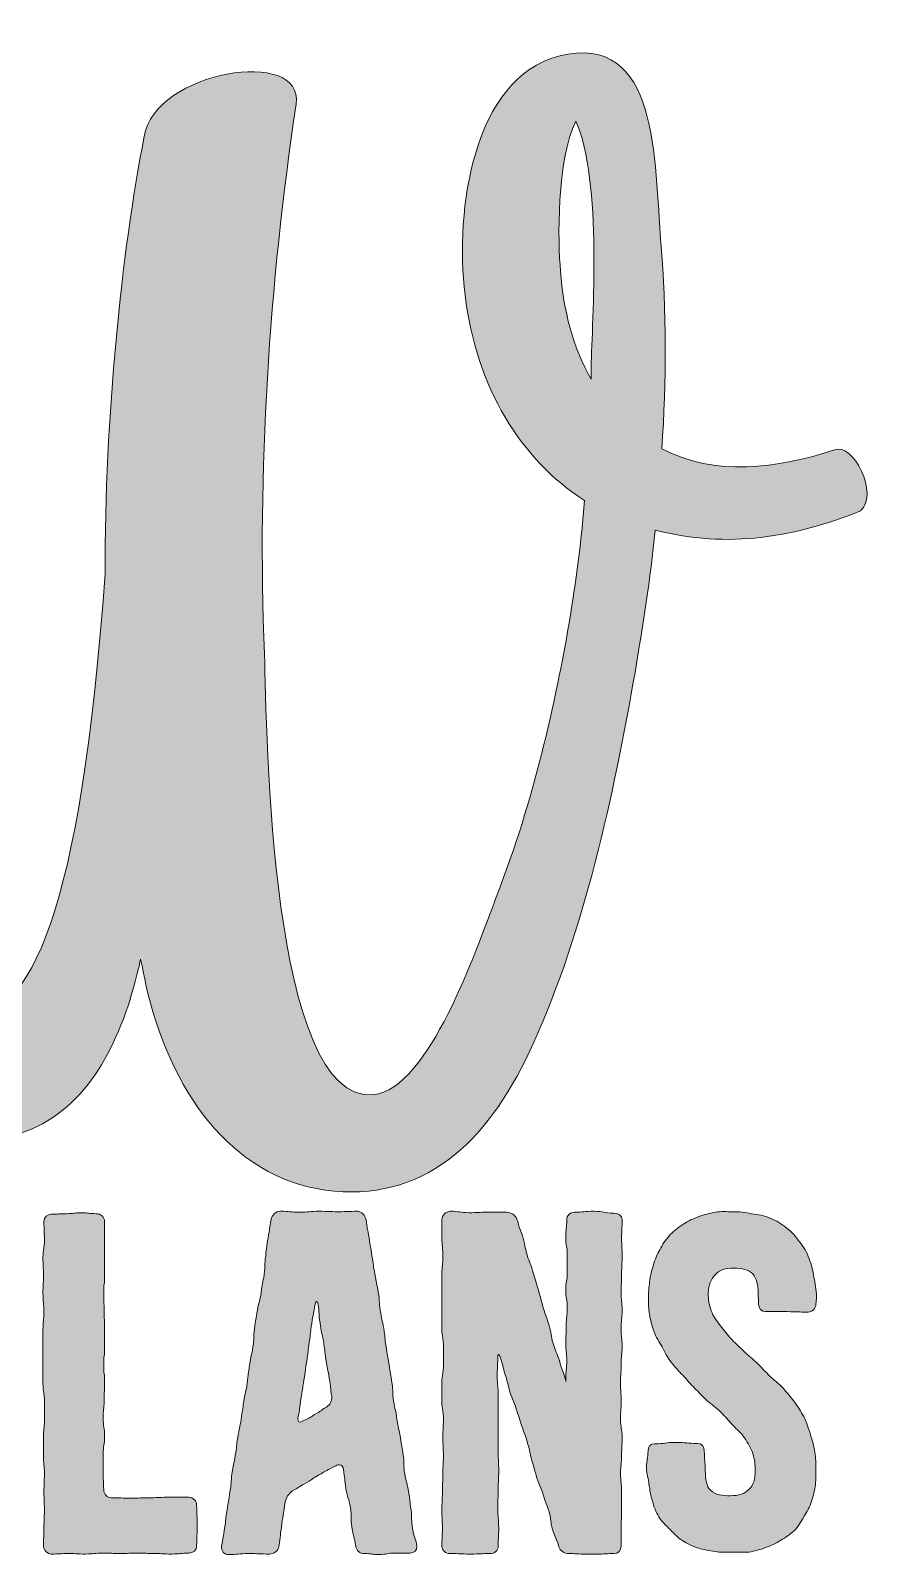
# Model space of a CAD drawing. Header units: inches. Extents: x 217 to 864, y -1016 to -62.
# Drawn here: x 698.9 to 864.4, y -659.1 to -362 of the extents above; entities that cross this region are included whole.
import ezdxf

# ---------------------------------------------------------------- set-up
doc = ezdxf.new("R2010")
doc.units = ezdxf.units.IN
doc.header["$MEASUREMENT"] = 0
doc.layers.add('Layer 1', color=7, linetype='Continuous')

# ---------------------------------------------------------------- blocks, each defined once
blk = doc.blocks.new('block 2')
at = {"layer": 'Layer 1', "true_color": 0x040404}
h = blk.add_hatch(color=18, dxfattribs=at)
h.dxf.hatch_style = 2
edge = h.paths.add_edge_path()
edge.add_spline(control_points=[(686.41, -553.07), (686.41, -552.88), (686.41, -552.88), (686.22, -552.69), (683.62, -548.04), (681.75, -542.27), (680.45, -536.86), (673.37, -509.86), (672.25, -478.95), (672.63, -450.45), (672.63, -435.93), (673.56, -421.03), (675.23, -406.32), (675.98, -399.24), (677.66, -381.73), (678.59, -374.47), (680.26, -363.67), (652.33, -366.46), (650.09, -376.89), (648.04, -384.71), (645.44, -407.99), (644.51, -418.05), (642.75, -436.3), (642.5, -454.55), (643.09, -472.8), (636.43, -478.34), (627.78, -482.43), (618.81, -485.28), (618.99, -483.6), (619.18, -481.93), (619.18, -480.44), (623.28, -434.44), (614.71, -403.15), (590.31, -381.73), (575.04, -368.32), (551.2, -367.02), (533.51, -387.13), (515.26, -407.99), (506.14, -439.09), (513.03, -464.79), (512.28, -466.84), (511.72, -469.45), (511.72, -472.43), (511.17, -496.08), (514.52, -588.64), (568.52, -585.1), (595.71, -583.42), (610.99, -539.47), (617.13, -498.31), (627.7, -494.18), (636.51, -489.34), (643.52, -483.55), (644.79, -512.38), (647.11, -550.99), (666.11, -569.64), (675.05, -578.58), (688.27, -580.82), (699.07, -576.16), (710.8, -571.13), (716.76, -558.28), (719.93, -544.87), (720.12, -544.31), (720.12, -543.76), (720.3, -543.01), (720.86, -545.25), (721.23, -547.48), (721.79, -549.71), (726.82, -570.2), (739.3, -586.59), (758.11, -588.26), (776.73, -589.94), (788.84, -577.65), (797.03, -559.21), (806.9, -537.42), (812.49, -511.54), (816.77, -487.14), (818.26, -478.2), (819.75, -468.89), (820.68, -459.39), (835.02, -463.12), (848.06, -460.7), (860.72, -455.67), (864.45, -452.32), (859.23, -442.26), (855.69, -443.75), (844.33, -447.47), (832.42, -448.96), (821.99, -443.56), (822.92, -430.34), (822.92, -416.75), (821.8, -403.34), (820.5, -387.51), (821.61, -361.99), (801.87, -367.02), (785.3, -371.3), (781.57, -396.82), (783.62, -413.58), (785.86, -431.64), (794.42, -445.61), (806.9, -453.62), (806.34, -461.63), (805.22, -469.45), (803.92, -477.46), (800.75, -495.89), (796.29, -514.14), (789.58, -531.28), (785.86, -541.15), (776.54, -568.34), (765.74, -569.46), (745.63, -571.32), (744.89, -498.5), (744.51, -483.6), (743.02, -447.85), (745.44, -411.72), (750.66, -376.33), (752.33, -365.16), (723.1, -369.81), (721.05, -382.66), (716.58, -405.76), (713.41, -437.04), (713.41, -467.96), (708.76, -533.51), (698.7, -555.86), (686.41, -553.07)], knot_values=[0, 0, 0, 0, 1, 1, 1, 2, 2, 2, 3, 3, 3, 4, 4, 4, 5, 5, 5, 6, 6, 6, 7, 7, 7, 8, 8, 8, 9, 9, 9, 10, 10, 10, 11, 11, 11, 12, 12, 12, 13, 13, 13, 14, 14, 14, 15, 15, 15, 16, 16, 16, 17, 17, 17, 18, 18, 18, 19, 19, 19, 20, 20, 20, 21, 21, 21, 22, 22, 22, 23, 23, 23, 24, 24, 24, 25, 25, 25, 26, 26, 26, 27, 27, 27, 28, 28, 28, 29, 29, 29, 30, 30, 30, 31, 31, 31, 32, 32, 32, 33, 33, 33, 34, 34, 34, 35, 35, 35, 36, 36, 36, 37, 37, 37, 38, 38, 38, 39, 39, 39, 40, 40, 40, 41, 41, 41, 41], degree=3, periodic=1)
edge = h.paths.add_edge_path()
edge.add_spline(control_points=[(567.22, -564.06), (552.51, -564.99), (546.55, -530.16), (544.13, -502.04), (556.6, -507.63), (572.25, -508.56), (588.45, -506.14), (585.1, -533.14), (578.39, -563.31), (567.22, -564.06)], knot_values=[0, 0, 0, 0, 1, 1, 1, 2, 2, 2, 3, 3, 3, 3], degree=3, periodic=1)
edge = h.paths.add_edge_path()
edge.add_spline(control_points=[(591.24, -472.8), (591.24, -477.27), (590.87, -483.42), (590.13, -490.31), (569.83, -491.05), (551.58, -486.02), (543.38, -477.08), (543.01, -476.71), (542.82, -476.34), (542.45, -475.97), (542.45, -472.61), (542.45, -470.01), (542.45, -468.52), (542.26, -464.42), (539.66, -460.88), (535.75, -458.46), (533.7, -442.45), (538.17, -423.64), (540.59, -415.63), (549.53, -387.13), (567.41, -369.63), (581.93, -399.05), (592.55, -420.28), (591.99, -449.52), (591.24, -472.8)], knot_values=[0, 0, 0, 0, 1, 1, 1, 2, 2, 2, 3, 3, 3, 4, 4, 4, 5, 5, 5, 6, 6, 6, 7, 7, 7, 8, 8, 8, 8], degree=3, periodic=1)
edge = h.paths.add_edge_path()
edge.add_spline(control_points=[(802.24, -408.92), (801.69, -403.34), (801.5, -387.13), (805.22, -379.68), (810.44, -391.23), (808.39, -418.61), (808.2, -427.55), (808.2, -428.29), (808.2, -429.22), (808.2, -429.97), (804.67, -423.82), (802.8, -416.56), (802.24, -408.92)], knot_values=[0, 0, 0, 0, 1, 1, 1, 2, 2, 2, 3, 3, 3, 4, 4, 4, 4], degree=3, periodic=1)
h = blk.add_hatch(color=18, dxfattribs=at)
h.dxf.hatch_style = 2
edge = h.paths.add_edge_path()
edge.add_spline(control_points=[(719.73, -658.82), (721.36, -658.82), (721.36, -658.92), (723.07, -658.92), (724.7, -658.92), (724.7, -659.01), (726.42, -659.01), (728.13, -659.01), (728.13, -658.82), (729.76, -658.82), (730.62, -658.82), (731.28, -658.25), (731.28, -657.39), (731.28, -655.38), (731.38, -655.38), (731.38, -653.47), (731.38, -651.47), (731.28, -651.47), (731.28, -649.46), (731.28, -648.7), (730.62, -647.94), (729.76, -647.94), (727.94, -647.94), (727.94, -647.94), (726.03, -647.94), (724.12, -647.94), (724.12, -648.03), (722.22, -648.03), (720.31, -648.03), (720.31, -648.13), (718.49, -648.13), (716.58, -648.13), (716.58, -648.03), (714.67, -648.03), (713.91, -648.03), (713.15, -647.36), (713.15, -646.51), (713.15, -644.79), (713.05, -644.79), (713.05, -643.07), (713.05, -641.35), (713.05, -641.35), (713.05, -639.54), (713.05, -637.82), (713.34, -637.82), (713.34, -636.1), (713.34, -634.29), (713.05, -634.29), (713.05, -632.57), (713.05, -630.85), (713.24, -630.85), (713.24, -629.13), (713.24, -627.32), (713.34, -627.32), (713.34, -625.6), (713.34, -623.88), (713.15, -623.88), (713.15, -622.07), (713.15, -620.35), (713.34, -620.35), (713.34, -618.63), (713.34, -616.82), (713.34, -616.82), (713.34, -615.1), (713.34, -613.38), (713.24, -613.38), (713.24, -611.66), (713.24, -609.85), (713.15, -609.85), (713.15, -608.13), (713.15, -606.41), (713.34, -606.41), (713.34, -604.6), (713.34, -602.88), (713.34, -602.88), (713.34, -601.16), (713.34, -599.44), (713.34, -599.44), (713.34, -597.63), (713.34, -595.91), (713.34, -595.91), (713.34, -594.19), (713.34, -593.33), (712.57, -592.66), (711.71, -592.66), (710.28, -592.66), (710.28, -592.47), (708.85, -592.47), (707.32, -592.47), (707.32, -592.66), (705.89, -592.66), (704.36, -592.66), (704.36, -592.76), (702.93, -592.76), (702.17, -592.76), (701.5, -593.33), (701.5, -594.19), (701.5, -595.91), (701.59, -595.91), (701.59, -597.72), (701.59, -599.44), (701.31, -599.44), (701.31, -601.16), (701.31, -602.97), (701.4, -602.97), (701.4, -604.69), (701.4, -606.51), (701.31, -606.51), (701.31, -608.22), (701.31, -610.04), (701.5, -610.04), (701.5, -611.76), (701.5, -613.47), (701.31, -613.47), (701.31, -615.29), (701.31, -617.01), (701.31, -617.01), (701.31, -618.82), (701.31, -620.54), (701.31, -620.54), (701.31, -622.26), (701.31, -624.07), (701.31, -624.07), (701.31, -625.79), (701.31, -627.6), (701.59, -627.6), (701.59, -629.32), (701.59, -631.04), (701.59, -631.04), (701.59, -632.85), (701.59, -634.57), (701.4, -634.57), (701.4, -636.29), (701.4, -638.1), (701.4, -638.1), (701.4, -639.82), (701.4, -641.64), (701.59, -641.64), (701.59, -643.35), (701.59, -645.07), (701.5, -645.07), (701.5, -646.89), (701.5, -648.61), (701.59, -648.61), (701.59, -650.42), (701.59, -652.14), (701.5, -652.14), (701.5, -653.86), (701.5, -655.67), (701.4, -655.67), (701.4, -657.39), (701.4, -658.25), (702.17, -659.01), (702.93, -659.01), (704.65, -659.01), (704.65, -658.92), (706.27, -658.92), (707.99, -658.92), (707.99, -659.01), (709.61, -659.01), (711.33, -659.01), (711.33, -658.82), (712.95, -658.82), (714.67, -658.82), (714.67, -658.92), (716.39, -658.92), (718.01, -658.92), (718.01, -658.82), (719.73, -658.82)], knot_values=[0, 0, 0, 0, 1, 1, 1, 2, 2, 2, 3, 3, 3, 4, 4, 4, 5, 5, 5, 6, 6, 6, 7, 7, 7, 8, 8, 8, 9, 9, 9, 10, 10, 10, 11, 11, 11, 12, 12, 12, 13, 13, 13, 14, 14, 14, 15, 15, 15, 16, 16, 16, 17, 17, 17, 18, 18, 18, 19, 19, 19, 20, 20, 20, 21, 21, 21, 22, 22, 22, 23, 23, 23, 24, 24, 24, 25, 25, 25, 26, 26, 26, 27, 27, 27, 28, 28, 28, 29, 29, 29, 30, 30, 30, 31, 31, 31, 32, 32, 32, 33, 33, 33, 34, 34, 34, 35, 35, 35, 36, 36, 36, 37, 37, 37, 38, 38, 38, 39, 39, 39, 40, 40, 40, 41, 41, 41, 42, 42, 42, 43, 43, 43, 44, 44, 44, 45, 45, 45, 46, 46, 46, 47, 47, 47, 48, 48, 48, 49, 49, 49, 50, 50, 50, 51, 51, 51, 52, 52, 52, 53, 53, 53, 54, 54, 54, 55, 55, 55, 56, 56, 56, 56], degree=3, periodic=1)
h = blk.add_hatch(color=18, dxfattribs=at)
h.dxf.hatch_style = 2
edge = h.paths.add_edge_path()
edge.add_spline(control_points=[(741.4, -658.92), (743.5, -658.92), (743.5, -659.01), (745.51, -659.01), (746.27, -659.01), (747.23, -658.34), (747.32, -657.58), (747.61, -655.38), (747.61, -655.38), (747.89, -653.19), (748.18, -651.09), (748.18, -651.09), (748.56, -648.89), (748.66, -648.13), (749.23, -647.17), (749.99, -646.7), (751.33, -645.93), (751.33, -645.84), (752.76, -645.07), (754.19, -644.21), (754.1, -644.12), (755.53, -643.35), (756.96, -642.5), (756.96, -642.59), (758.39, -641.83), (759.06, -641.35), (759.83, -641.73), (759.92, -642.5), (760.21, -644.4), (760.11, -644.4), (760.4, -646.31), (760.69, -648.13), (760.97, -648.13), (761.26, -649.94), (761.54, -651.85), (761.26, -651.95), (761.54, -653.76), (761.83, -655.67), (762.02, -655.67), (762.31, -657.48), (762.4, -658.34), (763.17, -658.92), (763.93, -658.92), (765.46, -658.92), (765.46, -659.11), (766.89, -659.11), (768.42, -659.11), (768.42, -658.82), (769.85, -658.82), (771.38, -658.82), (771.38, -658.82), (772.91, -658.82), (773.67, -658.82), (774.34, -658.34), (774.24, -657.48), (773.96, -655.77), (773.67, -655.77), (773.38, -654.05), (773.1, -652.23), (773.29, -652.23), (773.1, -650.42), (772.81, -648.61), (772.91, -648.61), (772.62, -646.89), (772.33, -645.07), (772.14, -645.17), (771.85, -643.35), (771.57, -641.64), (771.85, -641.54), (771.57, -639.82), (771.28, -638.01), (771.28, -638.01), (771, -636.29), (770.71, -634.48), (770.61, -634.48), (770.33, -632.76), (770.14, -630.94), (769.95, -630.94), (769.66, -629.23), (769.37, -627.41), (769.66, -627.41), (769.37, -625.6), (769.09, -623.88), (769.09, -623.88), (768.8, -622.07), (768.51, -620.35), (768.51, -620.35), (768.23, -618.53), (767.94, -616.82), (768.04, -616.82), (767.75, -615), (767.46, -613.28), (767.37, -613.28), (767.08, -611.47), (766.8, -609.75), (766.99, -609.75), (766.7, -607.94), (766.41, -606.12), (766.32, -606.22), (766.03, -604.41), (765.74, -602.69), (765.74, -602.69), (765.46, -600.87), (765.17, -599.15), (765.17, -599.15), (764.89, -597.34), (764.6, -595.62), (764.5, -595.62), (764.31, -593.81), (764.12, -593.04), (763.46, -592.19), (762.69, -592.19), (760.78, -592.19), (760.78, -592.28), (758.87, -592.28), (757.06, -592.28), (757.06, -592.19), (755.15, -592.19), (753.24, -592.19), (753.24, -592.38), (751.33, -592.38), (749.52, -592.38), (749.52, -592.19), (747.61, -592.19), (746.75, -592.19), (745.89, -592.95), (745.79, -593.81), (745.51, -595.53), (745.51, -595.53), (745.22, -597.34), (744.93, -599.15), (744.93, -599.15), (744.74, -600.87), (744.46, -602.69), (744.74, -602.69), (744.46, -604.5), (744.17, -606.22), (744.07, -606.22), (743.88, -608.03), (743.6, -609.75), (743.41, -609.75), (743.12, -611.47), (742.83, -613.28), (742.83, -613.28), (742.55, -615.1), (742.26, -616.82), (742.55, -616.82), (742.26, -618.63), (741.97, -620.35), (741.88, -620.35), (741.59, -622.16), (741.31, -623.88), (741.4, -623.88), (741.12, -625.69), (740.93, -627.51), (740.73, -627.41), (740.45, -629.23), (740.26, -630.94), (740.16, -630.94), (739.97, -632.76), (739.68, -634.48), (739.59, -634.48), (739.3, -636.29), (739.02, -638.01), (739.11, -638.01), (738.82, -639.82), (738.54, -641.54), (738.44, -641.54), (738.16, -643.35), (737.96, -645.07), (738.06, -645.17), (737.77, -646.89), (737.49, -648.7), (737.49, -648.7), (737.2, -650.42), (736.92, -652.23), (737.01, -652.23), (736.72, -653.95), (736.44, -655.77), (736.44, -655.77), (736.15, -657.48), (736.06, -658.34), (736.63, -659.11), (737.39, -659.11), (739.4, -659.11), (739.4, -658.92), (741.4, -658.92)], knot_values=[0, 0, 0, 0, 1, 1, 1, 2, 2, 2, 3, 3, 3, 4, 4, 4, 5, 5, 5, 6, 6, 6, 7, 7, 7, 8, 8, 8, 9, 9, 9, 10, 10, 10, 11, 11, 11, 12, 12, 12, 13, 13, 13, 14, 14, 14, 15, 15, 15, 16, 16, 16, 17, 17, 17, 18, 18, 18, 19, 19, 19, 20, 20, 20, 21, 21, 21, 22, 22, 22, 23, 23, 23, 24, 24, 24, 25, 25, 25, 26, 26, 26, 27, 27, 27, 28, 28, 28, 29, 29, 29, 30, 30, 30, 31, 31, 31, 32, 32, 32, 33, 33, 33, 34, 34, 34, 35, 35, 35, 36, 36, 36, 37, 37, 37, 38, 38, 38, 39, 39, 39, 40, 40, 40, 41, 41, 41, 42, 42, 42, 43, 43, 43, 44, 44, 44, 45, 45, 45, 46, 46, 46, 47, 47, 47, 48, 48, 48, 49, 49, 49, 50, 50, 50, 51, 51, 51, 52, 52, 52, 53, 53, 53, 54, 54, 54, 55, 55, 55, 56, 56, 56, 57, 57, 57, 58, 58, 58, 59, 59, 59, 60, 60, 60, 61, 61, 61, 62, 62, 62, 62], degree=3, periodic=1)
edge = h.paths.add_edge_path()
edge.add_spline(control_points=[(751.62, -628.75), (751.9, -626.94), (751.9, -626.94), (752.19, -625.12), (752.48, -623.21), (752.48, -623.21), (752.76, -621.4), (753.05, -619.58), (752.95, -619.58), (753.24, -617.68), (753.53, -615.86), (753.43, -615.86), (753.72, -614.05), (754, -612.14), (754.1, -612.14), (754.39, -610.32), (754.58, -609.56), (754.77, -609.56), (754.96, -610.32), (755.25, -612.14), (755.05, -612.14), (755.34, -613.95), (755.53, -615.76), (755.72, -615.76), (756.01, -617.48), (756.29, -619.3), (756.2, -619.3), (756.49, -621.11), (756.77, -622.92), (756.87, -622.92), (757.15, -624.74), (757.44, -626.55), (757.35, -626.55), (757.63, -628.27), (757.73, -629.13), (757.25, -629.99), (756.58, -630.37), (755.43, -631.04), (755.53, -631.14), (754.29, -631.8), (753.14, -632.57), (753.14, -632.47), (751.9, -633.14), (751.24, -633.52), (750.95, -633.24), (751.04, -632.47), (751.42, -630.66), (751.33, -630.66), (751.62, -628.75)], knot_values=[0, 0, 0, 0, 1, 1, 1, 2, 2, 2, 3, 3, 3, 4, 4, 4, 5, 5, 5, 6, 6, 6, 7, 7, 7, 8, 8, 8, 9, 9, 9, 10, 10, 10, 11, 11, 11, 12, 12, 12, 13, 13, 13, 14, 14, 14, 15, 15, 15, 16, 16, 16, 16], degree=3, periodic=1)
h = blk.add_hatch(color=18, dxfattribs=at)
h.dxf.hatch_style = 2
edge = h.paths.add_edge_path()
edge.add_spline(control_points=[(812.62, -592.57), (810.71, -592.57), (810.71, -592.19), (808.8, -592.19), (806.79, -592.19), (806.79, -592.38), (804.88, -592.38), (804.03, -592.38), (803.45, -593.04), (803.45, -593.81), (803.45, -595.53), (803.26, -595.53), (803.26, -597.25), (803.26, -598.96), (803.55, -598.96), (803.55, -600.68), (803.55, -602.4), (803.55, -602.4), (803.55, -604.12), (803.55, -605.84), (803.26, -605.84), (803.26, -607.56), (803.26, -609.27), (803.55, -609.27), (803.55, -610.99), (803.55, -612.71), (803.36, -612.71), (803.36, -614.43), (803.36, -616.15), (803.26, -616.15), (803.26, -617.87), (803.26, -619.58), (803.45, -619.58), (803.45, -621.3), (803.45, -623.02), (803.26, -623.02), (803.26, -624.74), (803.26, -625.6), (803.36, -625.6), (803.17, -624.74), (802.59, -623.02), (802.5, -623.12), (802.02, -621.3), (801.45, -619.58), (801.35, -619.68), (800.78, -617.96), (800.3, -616.24), (800.49, -616.15), (800.02, -614.43), (799.44, -612.71), (799.44, -612.71), (798.87, -610.99), (798.39, -609.27), (798.39, -609.27), (797.92, -607.56), (797.34, -605.84), (797.44, -605.74), (796.87, -604.02), (796.39, -602.3), (796.2, -602.4), (795.72, -600.68), (795.24, -598.96), (795.34, -598.87), (794.86, -597.15), (794.29, -595.43), (794.19, -595.43), (793.72, -593.71), (793.43, -592.95), (792.57, -592.38), (791.71, -592.38), (789.9, -592.38), (789.9, -592.38), (788.08, -592.38), (786.17, -592.38), (786.17, -592.47), (784.36, -592.47), (782.55, -592.47), (782.55, -592.19), (780.73, -592.19), (779.87, -592.19), (779.11, -593.04), (779.11, -593.81), (779.11, -595.62), (779.11, -595.62), (779.11, -597.34), (779.11, -599.15), (779.3, -599.15), (779.3, -600.97), (779.3, -602.69), (779.11, -602.69), (779.11, -604.5), (779.11, -606.22), (779.11, -606.22), (779.11, -607.94), (779.11, -609.75), (779.11, -609.75), (779.11, -611.57), (779.11, -613.28), (779.11, -613.28), (779.11, -615.1), (779.11, -616.82), (779.4, -616.82), (779.4, -618.63), (779.4, -620.35), (779.4, -620.35), (779.4, -622.16), (779.4, -623.88), (779.11, -623.88), (779.11, -625.69), (779.11, -627.41), (779.11, -627.41), (779.11, -629.23), (779.11, -630.94), (779.4, -630.94), (779.4, -632.76), (779.4, -634.48), (779.3, -634.48), (779.3, -636.29), (779.3, -638.01), (779.4, -638.01), (779.4, -639.82), (779.4, -641.54), (779.3, -641.54), (779.3, -643.35), (779.3, -645.17), (779.2, -645.17), (779.2, -646.89), (779.2, -648.7), (779.11, -648.7), (779.11, -650.42), (779.11, -652.23), (779.2, -652.23), (779.2, -653.95), (779.2, -655.77), (779.11, -655.77), (779.11, -657.48), (779.11, -658.34), (779.87, -658.92), (780.73, -658.92), (782.64, -658.92), (782.64, -659.01), (784.65, -659.01), (786.65, -659.01), (786.65, -658.92), (788.56, -658.92), (789.32, -658.92), (790.09, -658.34), (790.09, -657.48), (790.09, -655.67), (790.18, -655.67), (790.18, -653.86), (790.18, -651.95), (789.99, -651.95), (789.99, -650.13), (789.99, -648.32), (790.09, -648.32), (790.09, -646.41), (790.09, -644.6), (790.18, -644.6), (790.18, -642.78), (790.18, -640.97), (790.09, -640.97), (790.09, -639.06), (790.09, -637.24), (790.09, -637.24), (790.09, -635.43), (790.09, -633.62), (790.09, -633.62), (790.09, -631.8), (790.09, -629.89), (790.09, -629.89), (790.09, -628.08), (790.09, -626.27), (789.9, -626.27), (789.9, -624.36), (789.9, -622.54), (789.99, -622.54), (789.99, -620.73), (789.99, -619.97), (790.28, -619.87), (790.47, -620.63), (791.04, -622.35), (790.95, -622.35), (791.42, -624.07), (792, -625.69), (791.9, -625.69), (792.38, -627.41), (792.95, -629.13), (793.05, -629.03), (793.62, -630.75), (794.1, -632.38), (794.19, -632.38), (794.67, -634.09), (795.24, -635.72), (795.34, -635.72), (795.82, -637.44), (796.39, -639.06), (796.1, -639.16), (796.67, -640.78), (797.15, -642.5), (797.15, -642.5), (797.63, -644.21), (798.2, -645.84), (798.39, -645.84), (798.87, -647.46), (799.44, -649.18), (799.44, -649.18), (800.02, -650.8), (800.49, -652.52), (800.21, -652.62), (800.68, -654.24), (801.26, -655.96), (801.45, -655.86), (801.93, -657.58), (802.12, -658.34), (802.98, -658.92), (803.84, -658.92), (805.27, -658.92), (805.27, -659.01), (806.79, -659.01), (808.23, -659.01), (808.23, -659.01), (809.75, -659.01), (811.19, -659.01), (811.19, -658.92), (812.62, -658.92), (813.48, -658.92), (814.05, -658.34), (814.05, -657.48), (814.05, -655.67), (814.05, -655.67), (814.05, -653.95), (814.05, -652.23), (814.15, -652.23), (814.15, -650.42), (814.15, -648.61), (814.15, -648.61), (814.15, -646.89), (814.15, -645.07), (813.95, -645.07), (813.95, -643.35), (813.95, -641.54), (814.15, -641.54), (814.15, -639.82), (814.15, -638.01), (814.24, -638.01), (814.24, -636.29), (814.24, -634.48), (813.95, -634.48), (813.95, -632.76), (813.95, -630.94), (814.05, -630.94), (814.05, -629.23), (814.05, -627.41), (813.95, -627.41), (813.95, -625.69), (813.95, -623.88), (814.05, -623.88), (814.05, -622.07), (814.05, -620.35), (814.24, -620.35), (814.24, -618.53), (814.24, -616.82), (814.05, -616.82), (814.05, -615), (814.05, -613.28), (814.24, -613.28), (814.24, -611.47), (814.24, -609.75), (814.05, -609.75), (814.05, -607.94), (814.05, -606.22), (814.15, -606.22), (814.15, -604.41), (814.15, -602.69), (814.24, -602.69), (814.24, -600.87), (814.24, -599.15), (814.15, -599.15), (814.15, -597.34), (814.15, -595.62), (814.24, -595.62), (814.24, -593.81), (814.24, -593.04), (813.48, -592.57), (812.62, -592.57)], knot_values=[0, 0, 0, 0, 1, 1, 1, 2, 2, 2, 3, 3, 3, 4, 4, 4, 5, 5, 5, 6, 6, 6, 7, 7, 7, 8, 8, 8, 9, 9, 9, 10, 10, 10, 11, 11, 11, 12, 12, 12, 13, 13, 13, 14, 14, 14, 15, 15, 15, 16, 16, 16, 17, 17, 17, 18, 18, 18, 19, 19, 19, 20, 20, 20, 21, 21, 21, 22, 22, 22, 23, 23, 23, 24, 24, 24, 25, 25, 25, 26, 26, 26, 27, 27, 27, 28, 28, 28, 29, 29, 29, 30, 30, 30, 31, 31, 31, 32, 32, 32, 33, 33, 33, 34, 34, 34, 35, 35, 35, 36, 36, 36, 37, 37, 37, 38, 38, 38, 39, 39, 39, 40, 40, 40, 41, 41, 41, 42, 42, 42, 43, 43, 43, 44, 44, 44, 45, 45, 45, 46, 46, 46, 47, 47, 47, 48, 48, 48, 49, 49, 49, 50, 50, 50, 51, 51, 51, 52, 52, 52, 53, 53, 53, 54, 54, 54, 55, 55, 55, 56, 56, 56, 57, 57, 57, 58, 58, 58, 59, 59, 59, 60, 60, 60, 61, 61, 61, 62, 62, 62, 63, 63, 63, 64, 64, 64, 65, 65, 65, 66, 66, 66, 67, 67, 67, 68, 68, 68, 69, 69, 69, 70, 70, 70, 71, 71, 71, 72, 72, 72, 73, 73, 73, 74, 74, 74, 75, 75, 75, 76, 76, 76, 77, 77, 77, 78, 78, 78, 79, 79, 79, 80, 80, 80, 81, 81, 81, 82, 82, 82, 83, 83, 83, 84, 84, 84, 85, 85, 85, 86, 86, 86, 87, 87, 87, 88, 88, 88, 89, 89, 89, 90, 90, 90, 91, 91, 91, 92, 92, 92, 93, 93, 93, 94, 94, 94, 95, 95, 95, 95], degree=3, periodic=1)
h = blk.add_hatch(color=18, dxfattribs=at)
h.dxf.hatch_style = 2
edge = h.paths.add_edge_path()
edge.add_spline(control_points=[(836.01, -603.26), (837.63, -603.26), (838.87, -603.55), (839.73, -604.41), (840.49, -605.26), (840.78, -606.6), (840.78, -608.13), (840.78, -609.27), (840.87, -609.27), (840.87, -610.32), (840.87, -611.09), (841.45, -611.76), (842.21, -611.76), (844.31, -611.76), (844.31, -611.76), (846.41, -611.76), (848.42, -611.76), (848.42, -611.85), (850.52, -611.85), (851.28, -611.85), (852.05, -611.09), (852.05, -610.32), (852.05, -609.56), (852.14, -609.56), (852.14, -608.8), (852.14, -607.46), (851.85, -606.22), (851.66, -605.07), (851.47, -603.83), (851.19, -602.5), (850.71, -601.45), (850.33, -600.2), (849.66, -599.15), (848.89, -598.2), (848.13, -597.15), (847.37, -596.2), (846.32, -595.43), (845.36, -594.67), (844.31, -594), (843.07, -593.52), (842.02, -593.04), (840.78, -592.85), (839.44, -592.66), (838.3, -592.38), (837.06, -592.28), (835.72, -592.28), (834.57, -592.28), (833.52, -592.19), (832.47, -592.38), (831.33, -592.57), (830.18, -592.85), (829.23, -593.24), (828.18, -593.62), (827.13, -594.09), (826.27, -594.67), (825.31, -595.24), (824.45, -595.91), (823.69, -596.67), (822.93, -597.44), (822.26, -598.39), (821.78, -599.35), (821.21, -600.2), (820.83, -601.25), (820.45, -602.3), (820.16, -603.36), (819.78, -604.41), (819.68, -605.55), (819.49, -606.6), (819.4, -607.65), (819.4, -608.8), (819.4, -610.04), (819.4, -611.18), (819.59, -612.23), (819.78, -613.38), (820.06, -614.52), (820.45, -615.57), (820.83, -616.72), (821.5, -617.68), (822.07, -618.63), (822.55, -619.68), (823.12, -620.73), (823.79, -621.59), (824.45, -622.54), (825.31, -623.31), (826.08, -624.17), (826.84, -625.03), (827.61, -625.89), (828.37, -626.65), (829.23, -627.51), (829.99, -628.37), (830.85, -629.13), (831.71, -629.89), (832.66, -630.56), (833.52, -631.33), (834.29, -632.19), (835.05, -633.05), (835.82, -633.9), (836.67, -634.76), (837.53, -635.43), (838.11, -636.39), (838.77, -637.34), (839.35, -638.39), (839.73, -639.44), (840.11, -640.49), (840.21, -641.64), (840.21, -642.78), (840.21, -644.4), (839.83, -645.65), (838.97, -646.41), (838.2, -647.27), (836.96, -647.65), (835.34, -647.65), (833.81, -647.65), (832.47, -647.46), (831.52, -646.6), (830.66, -645.84), (830.47, -644.4), (830.47, -642.78), (830.47, -640.87), (830.28, -640.87), (830.28, -638.87), (830.28, -638.01), (829.71, -637.44), (828.94, -637.44), (826.84, -637.44), (826.84, -637.24), (824.74, -637.24), (822.64, -637.24), (822.64, -637.53), (820.64, -637.53), (819.78, -637.53), (819.3, -638.01), (819.3, -638.87), (819.3, -640.49), (819.01, -640.49), (819.01, -642.21), (819.01, -643.35), (819.4, -644.4), (819.49, -645.46), (819.68, -646.6), (819.78, -647.75), (820.16, -648.7), (820.45, -649.75), (820.83, -650.8), (821.4, -651.76), (821.97, -652.71), (822.83, -653.47), (823.6, -654.24), (824.36, -655), (825.12, -655.86), (826.08, -656.43), (826.94, -657.01), (827.99, -657.48), (829.13, -657.87), (830.09, -658.15), (831.23, -658.34), (832.38, -658.53), (833.43, -658.72), (834.48, -658.63), (835.62, -658.63), (836.77, -658.63), (837.92, -658.72), (838.97, -658.63), (840.11, -658.44), (841.16, -658.15), (842.21, -657.77), (843.26, -657.39), (844.22, -656.91), (845.17, -656.34), (846.13, -655.77), (847.08, -655.19), (847.84, -654.43), (848.61, -653.67), (849.18, -652.62), (849.75, -651.66), (850.23, -650.8), (850.9, -649.85), (851.19, -648.7), (851.57, -647.75), (851.76, -646.6), (851.95, -645.46), (852.05, -644.4), (852.05, -643.35), (852.05, -642.21), (852.05, -640.97), (851.95, -639.82), (851.76, -638.77), (851.57, -637.63), (851.19, -636.48), (850.9, -635.43), (850.52, -634.38), (850.23, -633.24), (849.66, -632.19), (849.09, -631.23), (848.51, -630.18), (847.84, -629.32), (847.08, -628.37), (846.41, -627.51), (845.65, -626.65), (844.79, -625.79), (843.84, -625.12), (843.07, -624.36), (842.21, -623.5), (841.45, -622.64), (840.68, -621.87), (839.73, -621.02), (838.87, -620.35), (838.11, -619.58), (837.25, -618.73), (836.39, -617.96), (835.62, -617.2), (834.77, -616.24), (834.1, -615.38), (833.43, -614.52), (832.76, -613.57), (832, -612.71), (831.62, -611.57), (831.23, -610.52), (831.04, -609.37), (831.04, -608.13), (831.04, -606.6), (831.62, -605.46), (832.47, -604.5), (833.24, -603.64), (834.38, -603.26), (836.01, -603.26)], knot_values=[0, 0, 0, 0, 1, 1, 1, 2, 2, 2, 3, 3, 3, 4, 4, 4, 5, 5, 5, 6, 6, 6, 7, 7, 7, 8, 8, 8, 9, 9, 9, 10, 10, 10, 11, 11, 11, 12, 12, 12, 13, 13, 13, 14, 14, 14, 15, 15, 15, 16, 16, 16, 17, 17, 17, 18, 18, 18, 19, 19, 19, 20, 20, 20, 21, 21, 21, 22, 22, 22, 23, 23, 23, 24, 24, 24, 25, 25, 25, 26, 26, 26, 27, 27, 27, 28, 28, 28, 29, 29, 29, 30, 30, 30, 31, 31, 31, 32, 32, 32, 33, 33, 33, 34, 34, 34, 35, 35, 35, 36, 36, 36, 37, 37, 37, 38, 38, 38, 39, 39, 39, 40, 40, 40, 41, 41, 41, 42, 42, 42, 43, 43, 43, 44, 44, 44, 45, 45, 45, 46, 46, 46, 47, 47, 47, 48, 48, 48, 49, 49, 49, 50, 50, 50, 51, 51, 51, 52, 52, 52, 53, 53, 53, 54, 54, 54, 55, 55, 55, 56, 56, 56, 57, 57, 57, 58, 58, 58, 59, 59, 59, 60, 60, 60, 61, 61, 61, 62, 62, 62, 63, 63, 63, 64, 64, 64, 65, 65, 65, 66, 66, 66, 67, 67, 67, 68, 68, 68, 69, 69, 69, 70, 70, 70, 71, 71, 71, 72, 72, 72, 73, 73, 73, 74, 74, 74, 75, 75, 75, 75], degree=3, periodic=1)
at = {"layer": 'Layer 1', "lineweight": 0}
for points, knots in [([(686.41, -553.07), (686.41, -552.88), (686.41, -552.88), (686.22, -552.69), (683.62, -548.04), (681.75, -542.27), (680.45, -536.86), (673.37, -509.86), (672.25, -478.95), (672.63, -450.45), (672.63, -435.93), (673.56, -421.03), (675.23, -406.32), (675.98, -399.24), (677.66, -381.73), (678.59, -374.47), (680.26, -363.67), (652.33, -366.46), (650.09, -376.89), (648.04, -384.71), (645.44, -407.99), (644.51, -418.05), (642.75, -436.3), (642.5, -454.55), (643.09, -472.8), (636.43, -478.34), (627.78, -482.43), (618.81, -485.28), (618.99, -483.6), (619.18, -481.93), (619.18, -480.44), (623.28, -434.44), (614.71, -403.15), (590.31, -381.73), (575.04, -368.32), (551.2, -367.02), (533.51, -387.13), (515.26, -407.99), (506.14, -439.09), (513.03, -464.79), (512.28, -466.84), (511.72, -469.45), (511.72, -472.43), (511.17, -496.08), (514.52, -588.64), (568.52, -585.1), (595.71, -583.42), (610.99, -539.47), (617.13, -498.31), (627.7, -494.18), (636.51, -489.34), (643.52, -483.55), (644.79, -512.38), (647.11, -550.99), (666.11, -569.64), (675.05, -578.58), (688.27, -580.82), (699.07, -576.16), (710.8, -571.13), (716.76, -558.28), (719.93, -544.87), (720.12, -544.31), (720.12, -543.76), (720.3, -543.01), (720.86, -545.25), (721.23, -547.48), (721.79, -549.71), (726.82, -570.2), (739.3, -586.59), (758.11, -588.26), (776.73, -589.94), (788.84, -577.65), (797.03, -559.21), (806.9, -537.42), (812.49, -511.54), (816.77, -487.14), (818.26, -478.2), (819.75, -468.89), (820.68, -459.39), (835.02, -463.12), (848.06, -460.7), (860.72, -455.67), (864.45, -452.32), (859.23, -442.26), (855.69, -443.75), (844.33, -447.47), (832.42, -448.96), (821.99, -443.56), (822.92, -430.34), (822.92, -416.75), (821.8, -403.34), (820.5, -387.51), (821.61, -361.99), (801.87, -367.02), (785.3, -371.3), (781.57, -396.82), (783.62, -413.58), (785.86, -431.64), (794.42, -445.61), (806.9, -453.62), (806.34, -461.63), (805.22, -469.45), (803.92, -477.46), (800.75, -495.89), (796.29, -514.14), (789.58, -531.28), (785.86, -541.15), (776.54, -568.34), (765.74, -569.46), (745.63, -571.32), (744.89, -498.5), (744.51, -483.6), (743.02, -447.85), (745.44, -411.72), (750.66, -376.33), (752.33, -365.16), (723.1, -369.81), (721.05, -382.66), (716.58, -405.76), (713.41, -437.04), (713.41, -467.96), (708.76, -533.51), (698.7, -555.86), (686.41, -553.07)], [0, 0, 0, 0, 1, 1, 1, 2, 2, 2, 3, 3, 3, 4, 4, 4, 5, 5, 5, 6, 6, 6, 7, 7, 7, 8, 8, 8, 9, 9, 9, 10, 10, 10, 11, 11, 11, 12, 12, 12, 13, 13, 13, 14, 14, 14, 15, 15, 15, 16, 16, 16, 17, 17, 17, 18, 18, 18, 19, 19, 19, 20, 20, 20, 21, 21, 21, 22, 22, 22, 23, 23, 23, 24, 24, 24, 25, 25, 25, 26, 26, 26, 27, 27, 27, 28, 28, 28, 29, 29, 29, 30, 30, 30, 31, 31, 31, 32, 32, 32, 33, 33, 33, 34, 34, 34, 35, 35, 35, 36, 36, 36, 37, 37, 37, 38, 38, 38, 39, 39, 39, 40, 40, 40, 41, 41, 41, 41]), ([(802.24, -408.92), (801.69, -403.34), (801.5, -387.13), (805.22, -379.68), (810.44, -391.23), (808.39, -418.61), (808.2, -427.55), (808.2, -428.29), (808.2, -429.22), (808.2, -429.97), (804.67, -423.82), (802.8, -416.56), (802.24, -408.92)], [0, 0, 0, 0, 1, 1, 1, 2, 2, 2, 3, 3, 3, 4, 4, 4, 4]), ([(719.73, -658.82), (721.36, -658.82), (721.36, -658.92), (723.07, -658.92), (724.7, -658.92), (724.7, -659.01), (726.42, -659.01), (728.13, -659.01), (728.13, -658.82), (729.76, -658.82), (730.62, -658.82), (731.28, -658.25), (731.28, -657.39), (731.28, -655.38), (731.38, -655.38), (731.38, -653.47), (731.38, -651.47), (731.28, -651.47), (731.28, -649.46), (731.28, -648.7), (730.62, -647.94), (729.76, -647.94), (727.94, -647.94), (727.94, -647.94), (726.03, -647.94), (724.12, -647.94), (724.12, -648.03), (722.22, -648.03), (720.31, -648.03), (720.31, -648.13), (718.49, -648.13), (716.58, -648.13), (716.58, -648.03), (714.67, -648.03), (713.91, -648.03), (713.15, -647.36), (713.15, -646.51), (713.15, -644.79), (713.05, -644.79), (713.05, -643.07), (713.05, -641.35), (713.05, -641.35), (713.05, -639.54), (713.05, -637.82), (713.34, -637.82), (713.34, -636.1), (713.34, -634.29), (713.05, -634.29), (713.05, -632.57), (713.05, -630.85), (713.24, -630.85), (713.24, -629.13), (713.24, -627.32), (713.34, -627.32), (713.34, -625.6), (713.34, -623.88), (713.15, -623.88), (713.15, -622.07), (713.15, -620.35), (713.34, -620.35), (713.34, -618.63), (713.34, -616.82), (713.34, -616.82), (713.34, -615.1), (713.34, -613.38), (713.24, -613.38), (713.24, -611.66), (713.24, -609.85), (713.15, -609.85), (713.15, -608.13), (713.15, -606.41), (713.34, -606.41), (713.34, -604.6), (713.34, -602.88), (713.34, -602.88), (713.34, -601.16), (713.34, -599.44), (713.34, -599.44), (713.34, -597.63), (713.34, -595.91), (713.34, -595.91), (713.34, -594.19), (713.34, -593.33), (712.57, -592.66), (711.71, -592.66), (710.28, -592.66), (710.28, -592.47), (708.85, -592.47), (707.32, -592.47), (707.32, -592.66), (705.89, -592.66), (704.36, -592.66), (704.36, -592.76), (702.93, -592.76), (702.17, -592.76), (701.5, -593.33), (701.5, -594.19), (701.5, -595.91), (701.59, -595.91), (701.59, -597.72), (701.59, -599.44), (701.31, -599.44), (701.31, -601.16), (701.31, -602.97), (701.4, -602.97), (701.4, -604.69), (701.4, -606.51), (701.31, -606.51), (701.31, -608.22), (701.31, -610.04), (701.5, -610.04), (701.5, -611.76), (701.5, -613.47), (701.31, -613.47), (701.31, -615.29), (701.31, -617.01), (701.31, -617.01), (701.31, -618.82), (701.31, -620.54), (701.31, -620.54), (701.31, -622.26), (701.31, -624.07), (701.31, -624.07), (701.31, -625.79), (701.31, -627.6), (701.59, -627.6), (701.59, -629.32), (701.59, -631.04), (701.59, -631.04), (701.59, -632.85), (701.59, -634.57), (701.4, -634.57), (701.4, -636.29), (701.4, -638.1), (701.4, -638.1), (701.4, -639.82), (701.4, -641.64), (701.59, -641.64), (701.59, -643.35), (701.59, -645.07), (701.5, -645.07), (701.5, -646.89), (701.5, -648.61), (701.59, -648.61), (701.59, -650.42), (701.59, -652.14), (701.5, -652.14), (701.5, -653.86), (701.5, -655.67), (701.4, -655.67), (701.4, -657.39), (701.4, -658.25), (702.17, -659.01), (702.93, -659.01), (704.65, -659.01), (704.65, -658.92), (706.27, -658.92), (707.99, -658.92), (707.99, -659.01), (709.61, -659.01), (711.33, -659.01), (711.33, -658.82), (712.95, -658.82), (714.67, -658.82), (714.67, -658.92), (716.39, -658.92), (718.01, -658.92), (718.01, -658.82), (719.73, -658.82)], [0, 0, 0, 0, 1, 1, 1, 2, 2, 2, 3, 3, 3, 4, 4, 4, 5, 5, 5, 6, 6, 6, 7, 7, 7, 8, 8, 8, 9, 9, 9, 10, 10, 10, 11, 11, 11, 12, 12, 12, 13, 13, 13, 14, 14, 14, 15, 15, 15, 16, 16, 16, 17, 17, 17, 18, 18, 18, 19, 19, 19, 20, 20, 20, 21, 21, 21, 22, 22, 22, 23, 23, 23, 24, 24, 24, 25, 25, 25, 26, 26, 26, 27, 27, 27, 28, 28, 28, 29, 29, 29, 30, 30, 30, 31, 31, 31, 32, 32, 32, 33, 33, 33, 34, 34, 34, 35, 35, 35, 36, 36, 36, 37, 37, 37, 38, 38, 38, 39, 39, 39, 40, 40, 40, 41, 41, 41, 42, 42, 42, 43, 43, 43, 44, 44, 44, 45, 45, 45, 46, 46, 46, 47, 47, 47, 48, 48, 48, 49, 49, 49, 50, 50, 50, 51, 51, 51, 52, 52, 52, 53, 53, 53, 54, 54, 54, 55, 55, 55, 56, 56, 56, 56]), ([(741.4, -658.92), (743.5, -658.92), (743.5, -659.01), (745.51, -659.01), (746.27, -659.01), (747.23, -658.34), (747.32, -657.58), (747.61, -655.38), (747.61, -655.38), (747.89, -653.19), (748.18, -651.09), (748.18, -651.09), (748.56, -648.89), (748.66, -648.13), (749.23, -647.17), (749.99, -646.7), (751.33, -645.93), (751.33, -645.84), (752.76, -645.07), (754.19, -644.21), (754.1, -644.12), (755.53, -643.35), (756.96, -642.5), (756.96, -642.59), (758.39, -641.83), (759.06, -641.35), (759.83, -641.73), (759.92, -642.5), (760.21, -644.4), (760.11, -644.4), (760.4, -646.31), (760.69, -648.13), (760.97, -648.13), (761.26, -649.94), (761.54, -651.85), (761.26, -651.95), (761.54, -653.76), (761.83, -655.67), (762.02, -655.67), (762.31, -657.48), (762.4, -658.34), (763.17, -658.92), (763.93, -658.92), (765.46, -658.92), (765.46, -659.11), (766.89, -659.11), (768.42, -659.11), (768.42, -658.82), (769.85, -658.82), (771.38, -658.82), (771.38, -658.82), (772.91, -658.82), (773.67, -658.82), (774.34, -658.34), (774.24, -657.48), (773.96, -655.77), (773.67, -655.77), (773.38, -654.05), (773.1, -652.23), (773.29, -652.23), (773.1, -650.42), (772.81, -648.61), (772.91, -648.61), (772.62, -646.89), (772.33, -645.07), (772.14, -645.17), (771.85, -643.35), (771.57, -641.64), (771.85, -641.54), (771.57, -639.82), (771.28, -638.01), (771.28, -638.01), (771, -636.29), (770.71, -634.48), (770.61, -634.48), (770.33, -632.76), (770.14, -630.94), (769.95, -630.94), (769.66, -629.23), (769.37, -627.41), (769.66, -627.41), (769.37, -625.6), (769.09, -623.88), (769.09, -623.88), (768.8, -622.07), (768.51, -620.35), (768.51, -620.35), (768.23, -618.53), (767.94, -616.82), (768.04, -616.82), (767.75, -615), (767.46, -613.28), (767.37, -613.28), (767.08, -611.47), (766.8, -609.75), (766.99, -609.75), (766.7, -607.94), (766.41, -606.12), (766.32, -606.22), (766.03, -604.41), (765.74, -602.69), (765.74, -602.69), (765.46, -600.87), (765.17, -599.15), (765.17, -599.15), (764.89, -597.34), (764.6, -595.62), (764.5, -595.62), (764.31, -593.81), (764.12, -593.04), (763.46, -592.19), (762.69, -592.19), (760.78, -592.19), (760.78, -592.28), (758.87, -592.28), (757.06, -592.28), (757.06, -592.19), (755.15, -592.19), (753.24, -592.19), (753.24, -592.38), (751.33, -592.38), (749.52, -592.38), (749.52, -592.19), (747.61, -592.19), (746.75, -592.19), (745.89, -592.95), (745.79, -593.81), (745.51, -595.53), (745.51, -595.53), (745.22, -597.34), (744.93, -599.15), (744.93, -599.15), (744.74, -600.87), (744.46, -602.69), (744.74, -602.69), (744.46, -604.5), (744.17, -606.22), (744.07, -606.22), (743.88, -608.03), (743.6, -609.75), (743.41, -609.75), (743.12, -611.47), (742.83, -613.28), (742.83, -613.28), (742.55, -615.1), (742.26, -616.82), (742.55, -616.82), (742.26, -618.63), (741.97, -620.35), (741.88, -620.35), (741.59, -622.16), (741.31, -623.88), (741.4, -623.88), (741.12, -625.69), (740.93, -627.51), (740.73, -627.41), (740.45, -629.23), (740.26, -630.94), (740.16, -630.94), (739.97, -632.76), (739.68, -634.48), (739.59, -634.48), (739.3, -636.29), (739.02, -638.01), (739.11, -638.01), (738.82, -639.82), (738.54, -641.54), (738.44, -641.54), (738.16, -643.35), (737.96, -645.07), (738.06, -645.17), (737.77, -646.89), (737.49, -648.7), (737.49, -648.7), (737.2, -650.42), (736.92, -652.23), (737.01, -652.23), (736.72, -653.95), (736.44, -655.77), (736.44, -655.77), (736.15, -657.48), (736.06, -658.34), (736.63, -659.11), (737.39, -659.11), (739.4, -659.11), (739.4, -658.92), (741.4, -658.92)], [0, 0, 0, 0, 1, 1, 1, 2, 2, 2, 3, 3, 3, 4, 4, 4, 5, 5, 5, 6, 6, 6, 7, 7, 7, 8, 8, 8, 9, 9, 9, 10, 10, 10, 11, 11, 11, 12, 12, 12, 13, 13, 13, 14, 14, 14, 15, 15, 15, 16, 16, 16, 17, 17, 17, 18, 18, 18, 19, 19, 19, 20, 20, 20, 21, 21, 21, 22, 22, 22, 23, 23, 23, 24, 24, 24, 25, 25, 25, 26, 26, 26, 27, 27, 27, 28, 28, 28, 29, 29, 29, 30, 30, 30, 31, 31, 31, 32, 32, 32, 33, 33, 33, 34, 34, 34, 35, 35, 35, 36, 36, 36, 37, 37, 37, 38, 38, 38, 39, 39, 39, 40, 40, 40, 41, 41, 41, 42, 42, 42, 43, 43, 43, 44, 44, 44, 45, 45, 45, 46, 46, 46, 47, 47, 47, 48, 48, 48, 49, 49, 49, 50, 50, 50, 51, 51, 51, 52, 52, 52, 53, 53, 53, 54, 54, 54, 55, 55, 55, 56, 56, 56, 57, 57, 57, 58, 58, 58, 59, 59, 59, 60, 60, 60, 61, 61, 61, 62, 62, 62, 62]), ([(812.62, -592.57), (810.71, -592.57), (810.71, -592.19), (808.8, -592.19), (806.79, -592.19), (806.79, -592.38), (804.88, -592.38), (804.03, -592.38), (803.45, -593.04), (803.45, -593.81), (803.45, -595.53), (803.26, -595.53), (803.26, -597.25), (803.26, -598.96), (803.55, -598.96), (803.55, -600.68), (803.55, -602.4), (803.55, -602.4), (803.55, -604.12), (803.55, -605.84), (803.26, -605.84), (803.26, -607.56), (803.26, -609.27), (803.55, -609.27), (803.55, -610.99), (803.55, -612.71), (803.36, -612.71), (803.36, -614.43), (803.36, -616.15), (803.26, -616.15), (803.26, -617.87), (803.26, -619.58), (803.45, -619.58), (803.45, -621.3), (803.45, -623.02), (803.26, -623.02), (803.26, -624.74), (803.26, -625.6), (803.36, -625.6), (803.17, -624.74), (802.59, -623.02), (802.5, -623.12), (802.02, -621.3), (801.45, -619.58), (801.35, -619.68), (800.78, -617.96), (800.3, -616.24), (800.49, -616.15), (800.02, -614.43), (799.44, -612.71), (799.44, -612.71), (798.87, -610.99), (798.39, -609.27), (798.39, -609.27), (797.92, -607.56), (797.34, -605.84), (797.44, -605.74), (796.87, -604.02), (796.39, -602.3), (796.2, -602.4), (795.72, -600.68), (795.24, -598.96), (795.34, -598.87), (794.86, -597.15), (794.29, -595.43), (794.19, -595.43), (793.72, -593.71), (793.43, -592.95), (792.57, -592.38), (791.71, -592.38), (789.9, -592.38), (789.9, -592.38), (788.08, -592.38), (786.17, -592.38), (786.17, -592.47), (784.36, -592.47), (782.55, -592.47), (782.55, -592.19), (780.73, -592.19), (779.87, -592.19), (779.11, -593.04), (779.11, -593.81), (779.11, -595.62), (779.11, -595.62), (779.11, -597.34), (779.11, -599.15), (779.3, -599.15), (779.3, -600.97), (779.3, -602.69), (779.11, -602.69), (779.11, -604.5), (779.11, -606.22), (779.11, -606.22), (779.11, -607.94), (779.11, -609.75), (779.11, -609.75), (779.11, -611.57), (779.11, -613.28), (779.11, -613.28), (779.11, -615.1), (779.11, -616.82), (779.4, -616.82), (779.4, -618.63), (779.4, -620.35), (779.4, -620.35), (779.4, -622.16), (779.4, -623.88), (779.11, -623.88), (779.11, -625.69), (779.11, -627.41), (779.11, -627.41), (779.11, -629.23), (779.11, -630.94), (779.4, -630.94), (779.4, -632.76), (779.4, -634.48), (779.3, -634.48), (779.3, -636.29), (779.3, -638.01), (779.4, -638.01), (779.4, -639.82), (779.4, -641.54), (779.3, -641.54), (779.3, -643.35), (779.3, -645.17), (779.2, -645.17), (779.2, -646.89), (779.2, -648.7), (779.11, -648.7), (779.11, -650.42), (779.11, -652.23), (779.2, -652.23), (779.2, -653.95), (779.2, -655.77), (779.11, -655.77), (779.11, -657.48), (779.11, -658.34), (779.87, -658.92), (780.73, -658.92), (782.64, -658.92), (782.64, -659.01), (784.65, -659.01), (786.65, -659.01), (786.65, -658.92), (788.56, -658.92), (789.32, -658.92), (790.09, -658.34), (790.09, -657.48), (790.09, -655.67), (790.18, -655.67), (790.18, -653.86), (790.18, -651.95), (789.99, -651.95), (789.99, -650.13), (789.99, -648.32), (790.09, -648.32), (790.09, -646.41), (790.09, -644.6), (790.18, -644.6), (790.18, -642.78), (790.18, -640.97), (790.09, -640.97), (790.09, -639.06), (790.09, -637.24), (790.09, -637.24), (790.09, -635.43), (790.09, -633.62), (790.09, -633.62), (790.09, -631.8), (790.09, -629.89), (790.09, -629.89), (790.09, -628.08), (790.09, -626.27), (789.9, -626.27), (789.9, -624.36), (789.9, -622.54), (789.99, -622.54), (789.99, -620.73), (789.99, -619.97), (790.28, -619.87), (790.47, -620.63), (791.04, -622.35), (790.95, -622.35), (791.42, -624.07), (792, -625.69), (791.9, -625.69), (792.38, -627.41), (792.95, -629.13), (793.05, -629.03), (793.62, -630.75), (794.1, -632.38), (794.19, -632.38), (794.67, -634.09), (795.24, -635.72), (795.34, -635.72), (795.82, -637.44), (796.39, -639.06), (796.1, -639.16), (796.67, -640.78), (797.15, -642.5), (797.15, -642.5), (797.63, -644.21), (798.2, -645.84), (798.39, -645.84), (798.87, -647.46), (799.44, -649.18), (799.44, -649.18), (800.02, -650.8), (800.49, -652.52), (800.21, -652.62), (800.68, -654.24), (801.26, -655.96), (801.45, -655.86), (801.93, -657.58), (802.12, -658.34), (802.98, -658.92), (803.84, -658.92), (805.27, -658.92), (805.27, -659.01), (806.79, -659.01), (808.23, -659.01), (808.23, -659.01), (809.75, -659.01), (811.19, -659.01), (811.19, -658.92), (812.62, -658.92), (813.48, -658.92), (814.05, -658.34), (814.05, -657.48), (814.05, -655.67), (814.05, -655.67), (814.05, -653.95), (814.05, -652.23), (814.15, -652.23), (814.15, -650.42), (814.15, -648.61), (814.15, -648.61), (814.15, -646.89), (814.15, -645.07), (813.95, -645.07), (813.95, -643.35), (813.95, -641.54), (814.15, -641.54), (814.15, -639.82), (814.15, -638.01), (814.24, -638.01), (814.24, -636.29), (814.24, -634.48), (813.95, -634.48), (813.95, -632.76), (813.95, -630.94), (814.05, -630.94), (814.05, -629.23), (814.05, -627.41), (813.95, -627.41), (813.95, -625.69), (813.95, -623.88), (814.05, -623.88), (814.05, -622.07), (814.05, -620.35), (814.24, -620.35), (814.24, -618.53), (814.24, -616.82), (814.05, -616.82), (814.05, -615), (814.05, -613.28), (814.24, -613.28), (814.24, -611.47), (814.24, -609.75), (814.05, -609.75), (814.05, -607.94), (814.05, -606.22), (814.15, -606.22), (814.15, -604.41), (814.15, -602.69), (814.24, -602.69), (814.24, -600.87), (814.24, -599.15), (814.15, -599.15), (814.15, -597.34), (814.15, -595.62), (814.24, -595.62), (814.24, -593.81), (814.24, -593.04), (813.48, -592.57), (812.62, -592.57)], [0, 0, 0, 0, 1, 1, 1, 2, 2, 2, 3, 3, 3, 4, 4, 4, 5, 5, 5, 6, 6, 6, 7, 7, 7, 8, 8, 8, 9, 9, 9, 10, 10, 10, 11, 11, 11, 12, 12, 12, 13, 13, 13, 14, 14, 14, 15, 15, 15, 16, 16, 16, 17, 17, 17, 18, 18, 18, 19, 19, 19, 20, 20, 20, 21, 21, 21, 22, 22, 22, 23, 23, 23, 24, 24, 24, 25, 25, 25, 26, 26, 26, 27, 27, 27, 28, 28, 28, 29, 29, 29, 30, 30, 30, 31, 31, 31, 32, 32, 32, 33, 33, 33, 34, 34, 34, 35, 35, 35, 36, 36, 36, 37, 37, 37, 38, 38, 38, 39, 39, 39, 40, 40, 40, 41, 41, 41, 42, 42, 42, 43, 43, 43, 44, 44, 44, 45, 45, 45, 46, 46, 46, 47, 47, 47, 48, 48, 48, 49, 49, 49, 50, 50, 50, 51, 51, 51, 52, 52, 52, 53, 53, 53, 54, 54, 54, 55, 55, 55, 56, 56, 56, 57, 57, 57, 58, 58, 58, 59, 59, 59, 60, 60, 60, 61, 61, 61, 62, 62, 62, 63, 63, 63, 64, 64, 64, 65, 65, 65, 66, 66, 66, 67, 67, 67, 68, 68, 68, 69, 69, 69, 70, 70, 70, 71, 71, 71, 72, 72, 72, 73, 73, 73, 74, 74, 74, 75, 75, 75, 76, 76, 76, 77, 77, 77, 78, 78, 78, 79, 79, 79, 80, 80, 80, 81, 81, 81, 82, 82, 82, 83, 83, 83, 84, 84, 84, 85, 85, 85, 86, 86, 86, 87, 87, 87, 88, 88, 88, 89, 89, 89, 90, 90, 90, 91, 91, 91, 92, 92, 92, 93, 93, 93, 94, 94, 94, 95, 95, 95, 95]), ([(836.01, -603.26), (837.63, -603.26), (838.87, -603.55), (839.73, -604.41), (840.49, -605.26), (840.78, -606.6), (840.78, -608.13), (840.78, -609.27), (840.87, -609.27), (840.87, -610.32), (840.87, -611.09), (841.45, -611.76), (842.21, -611.76), (844.31, -611.76), (844.31, -611.76), (846.41, -611.76), (848.42, -611.76), (848.42, -611.85), (850.52, -611.85), (851.28, -611.85), (852.05, -611.09), (852.05, -610.32), (852.05, -609.56), (852.14, -609.56), (852.14, -608.8), (852.14, -607.46), (851.85, -606.22), (851.66, -605.07), (851.47, -603.83), (851.19, -602.5), (850.71, -601.45), (850.33, -600.2), (849.66, -599.15), (848.89, -598.2), (848.13, -597.15), (847.37, -596.2), (846.32, -595.43), (845.36, -594.67), (844.31, -594), (843.07, -593.52), (842.02, -593.04), (840.78, -592.85), (839.44, -592.66), (838.3, -592.38), (837.06, -592.28), (835.72, -592.28), (834.57, -592.28), (833.52, -592.19), (832.47, -592.38), (831.33, -592.57), (830.18, -592.85), (829.23, -593.24), (828.18, -593.62), (827.13, -594.09), (826.27, -594.67), (825.31, -595.24), (824.45, -595.91), (823.69, -596.67), (822.93, -597.44), (822.26, -598.39), (821.78, -599.35), (821.21, -600.2), (820.83, -601.25), (820.45, -602.3), (820.16, -603.36), (819.78, -604.41), (819.68, -605.55), (819.49, -606.6), (819.4, -607.65), (819.4, -608.8), (819.4, -610.04), (819.4, -611.18), (819.59, -612.23), (819.78, -613.38), (820.06, -614.52), (820.45, -615.57), (820.83, -616.72), (821.5, -617.68), (822.07, -618.63), (822.55, -619.68), (823.12, -620.73), (823.79, -621.59), (824.45, -622.54), (825.31, -623.31), (826.08, -624.17), (826.84, -625.03), (827.61, -625.89), (828.37, -626.65), (829.23, -627.51), (829.99, -628.37), (830.85, -629.13), (831.71, -629.89), (832.66, -630.56), (833.52, -631.33), (834.29, -632.19), (835.05, -633.05), (835.82, -633.9), (836.67, -634.76), (837.53, -635.43), (838.11, -636.39), (838.77, -637.34), (839.35, -638.39), (839.73, -639.44), (840.11, -640.49), (840.21, -641.64), (840.21, -642.78), (840.21, -644.4), (839.83, -645.65), (838.97, -646.41), (838.2, -647.27), (836.96, -647.65), (835.34, -647.65), (833.81, -647.65), (832.47, -647.46), (831.52, -646.6), (830.66, -645.84), (830.47, -644.4), (830.47, -642.78), (830.47, -640.87), (830.28, -640.87), (830.28, -638.87), (830.28, -638.01), (829.71, -637.44), (828.94, -637.44), (826.84, -637.44), (826.84, -637.24), (824.74, -637.24), (822.64, -637.24), (822.64, -637.53), (820.64, -637.53), (819.78, -637.53), (819.3, -638.01), (819.3, -638.87), (819.3, -640.49), (819.01, -640.49), (819.01, -642.21), (819.01, -643.35), (819.4, -644.4), (819.49, -645.46), (819.68, -646.6), (819.78, -647.75), (820.16, -648.7), (820.45, -649.75), (820.83, -650.8), (821.4, -651.76), (821.97, -652.71), (822.83, -653.47), (823.6, -654.24), (824.36, -655), (825.12, -655.86), (826.08, -656.43), (826.94, -657.01), (827.99, -657.48), (829.13, -657.87), (830.09, -658.15), (831.23, -658.34), (832.38, -658.53), (833.43, -658.72), (834.48, -658.63), (835.62, -658.63), (836.77, -658.63), (837.92, -658.72), (838.97, -658.63), (840.11, -658.44), (841.16, -658.15), (842.21, -657.77), (843.26, -657.39), (844.22, -656.91), (845.17, -656.34), (846.13, -655.77), (847.08, -655.19), (847.84, -654.43), (848.61, -653.67), (849.18, -652.62), (849.75, -651.66), (850.23, -650.8), (850.9, -649.85), (851.19, -648.7), (851.57, -647.75), (851.76, -646.6), (851.95, -645.46), (852.05, -644.4), (852.05, -643.35), (852.05, -642.21), (852.05, -640.97), (851.95, -639.82), (851.76, -638.77), (851.57, -637.63), (851.19, -636.48), (850.9, -635.43), (850.52, -634.38), (850.23, -633.24), (849.66, -632.19), (849.09, -631.23), (848.51, -630.18), (847.84, -629.32), (847.08, -628.37), (846.41, -627.51), (845.65, -626.65), (844.79, -625.79), (843.84, -625.12), (843.07, -624.36), (842.21, -623.5), (841.45, -622.64), (840.68, -621.87), (839.73, -621.02), (838.87, -620.35), (838.11, -619.58), (837.25, -618.73), (836.39, -617.96), (835.62, -617.2), (834.77, -616.24), (834.1, -615.38), (833.43, -614.52), (832.76, -613.57), (832, -612.71), (831.62, -611.57), (831.23, -610.52), (831.04, -609.37), (831.04, -608.13), (831.04, -606.6), (831.62, -605.46), (832.47, -604.5), (833.24, -603.64), (834.38, -603.26), (836.01, -603.26)], [0, 0, 0, 0, 1, 1, 1, 2, 2, 2, 3, 3, 3, 4, 4, 4, 5, 5, 5, 6, 6, 6, 7, 7, 7, 8, 8, 8, 9, 9, 9, 10, 10, 10, 11, 11, 11, 12, 12, 12, 13, 13, 13, 14, 14, 14, 15, 15, 15, 16, 16, 16, 17, 17, 17, 18, 18, 18, 19, 19, 19, 20, 20, 20, 21, 21, 21, 22, 22, 22, 23, 23, 23, 24, 24, 24, 25, 25, 25, 26, 26, 26, 27, 27, 27, 28, 28, 28, 29, 29, 29, 30, 30, 30, 31, 31, 31, 32, 32, 32, 33, 33, 33, 34, 34, 34, 35, 35, 35, 36, 36, 36, 37, 37, 37, 38, 38, 38, 39, 39, 39, 40, 40, 40, 41, 41, 41, 42, 42, 42, 43, 43, 43, 44, 44, 44, 45, 45, 45, 46, 46, 46, 47, 47, 47, 48, 48, 48, 49, 49, 49, 50, 50, 50, 51, 51, 51, 52, 52, 52, 53, 53, 53, 54, 54, 54, 55, 55, 55, 56, 56, 56, 57, 57, 57, 58, 58, 58, 59, 59, 59, 60, 60, 60, 61, 61, 61, 62, 62, 62, 63, 63, 63, 64, 64, 64, 65, 65, 65, 66, 66, 66, 67, 67, 67, 68, 68, 68, 69, 69, 69, 70, 70, 70, 71, 71, 71, 72, 72, 72, 73, 73, 73, 74, 74, 74, 75, 75, 75, 75]), ([(751.62, -628.75), (751.9, -626.94), (751.9, -626.94), (752.19, -625.12), (752.48, -623.21), (752.48, -623.21), (752.76, -621.4), (753.05, -619.58), (752.95, -619.58), (753.24, -617.68), (753.53, -615.86), (753.43, -615.86), (753.72, -614.05), (754, -612.14), (754.1, -612.14), (754.39, -610.32), (754.58, -609.56), (754.77, -609.56), (754.96, -610.32), (755.25, -612.14), (755.05, -612.14), (755.34, -613.95), (755.53, -615.76), (755.72, -615.76), (756.01, -617.48), (756.29, -619.3), (756.2, -619.3), (756.49, -621.11), (756.77, -622.92), (756.87, -622.92), (757.15, -624.74), (757.44, -626.55), (757.35, -626.55), (757.63, -628.27), (757.73, -629.13), (757.25, -629.99), (756.58, -630.37), (755.43, -631.04), (755.53, -631.14), (754.29, -631.8), (753.14, -632.57), (753.14, -632.47), (751.9, -633.14), (751.24, -633.52), (750.95, -633.24), (751.04, -632.47), (751.42, -630.66), (751.33, -630.66), (751.62, -628.75)], [0, 0, 0, 0, 1, 1, 1, 2, 2, 2, 3, 3, 3, 4, 4, 4, 5, 5, 5, 6, 6, 6, 7, 7, 7, 8, 8, 8, 9, 9, 9, 10, 10, 10, 11, 11, 11, 12, 12, 12, 13, 13, 13, 14, 14, 14, 15, 15, 15, 16, 16, 16, 16])]:
    blk.add_open_spline(points, degree=3, knots=knots, dxfattribs=at)

msp = doc.modelspace()

# ---------------------------------------------------------------- block references
at = {"layer": 'Layer 1'}
msp.add_blockref('block 2', (0, 0), dxfattribs=at)

doc.saveas('drawing.dxf')
